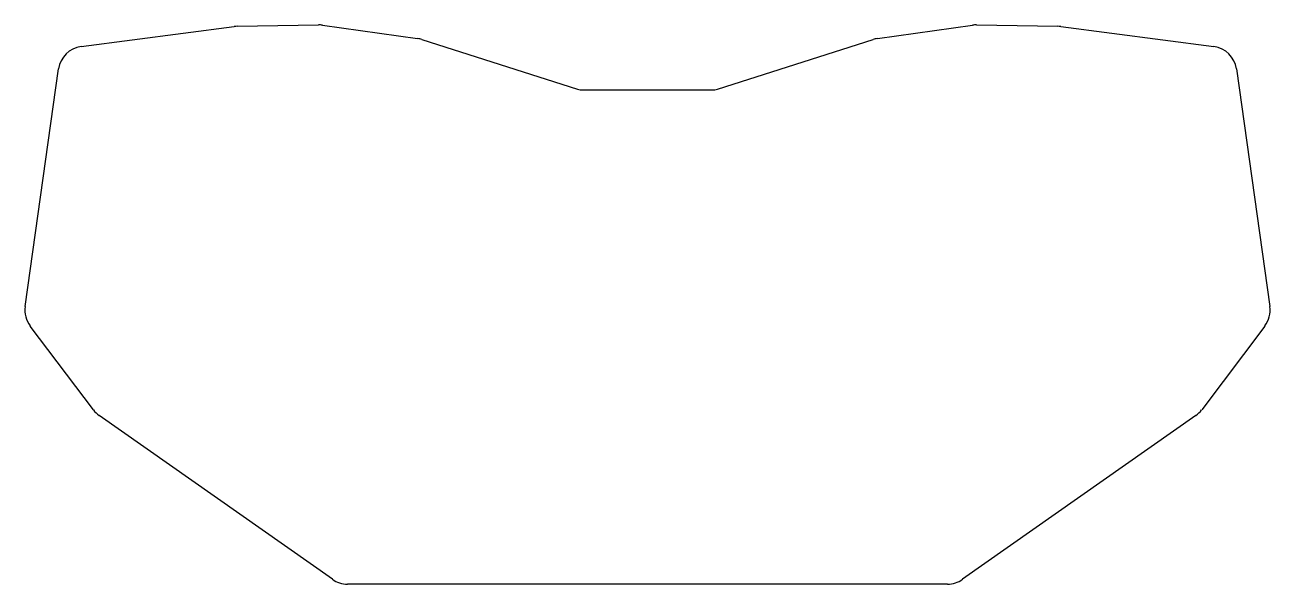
# Model space of a CAD drawing. Header units: millimetres. Extents: x 70 to 355, y -195 to -67.
import ezdxf

# ---------------------------------------------------------------- set-up
doc = ezdxf.new("R2010")
doc.units = ezdxf.units.MM

msp = doc.modelspace()

# ---------------------------------------------------------------- linework, layer by layer
for p, q in [((82.81, -71.85), (117.85, -67.27)), ((118.52, -67.22), (137.08, -66.9)), ((138.02, -66.96), (159.79, -70.02)), ((264.97, -70.02), (286.74, -66.96)), ((287.68, -66.9), (306.23, -67.22)), ((306.91, -67.27), (341.95, -71.85)), ((160.78, -70.25), (196.35, -81.6)), ((228.4, -81.6), (263.98, -70.25)), ((70, -131.35), (77.64, -76.96)), ((347.11, -76.96), (354.76, -131.35)), ((197.57, -81.79), (227.19, -81.79)), ((85.6, -154.97), (71.15, -135.8)), ((353.61, -135.8), (339.16, -154.97)), ((140.28, -193.76), (86.94, -156.27)), ((337.81, -156.27), (284.47, -193.76)), ((281.02, -194.85), (143.73, -194.85))]:
    msp.add_line(p, q)
for centre, radius, start, end in [((118.62, -73.22), 6, 90.9726, 97.4463), ((137.18, -72.9), 6, 82, 90.9726), ((287.58, -72.9), 6, 89.0274, 98), ((306.13, -73.22), 6, 82.5537, 89.0274), ((158.95, -75.96), 6, 72.2933, 82), ((265.81, -75.96), 6, 98, 107.7067), ((83.59, -77.8), 6, 97.4463, 172), ((341.17, -77.8), 6, 8, 82.5537), ((197.57, -77.79), 4, 252.2933, 270), ((227.19, -77.79), 4, 270, 287.7067), ((75.94, -132.18), 6, 172, 216.9953), ((348.81, -132.18), 6, 323, 368), ((90.39, -151.36), 6, 217, 234.8979), ((334.36, -151.36), 6, 305.1021, 323), ((143.73, -188.85), 6, 234.8979, 270), ((281.02, -188.85), 6, 270, 305.1021)]:
    msp.add_arc(centre, radius, start, end)

doc.saveas('drawing.dxf')
